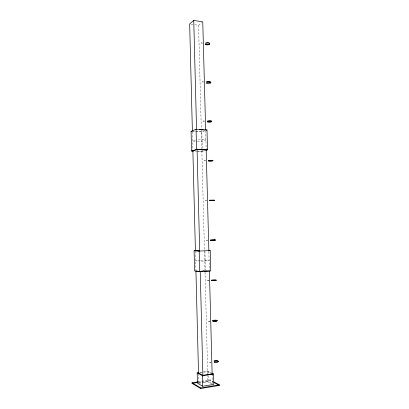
<?xml version="1.0" encoding="UTF-8"?>
<svg xmlns="http://www.w3.org/2000/svg" width="409" height="409" viewBox="0 0 409 409"><rect width="100%" height="100%" fill="white"/><g stroke="black" fill="none" stroke-linecap="round" stroke-linejoin="round"><path stroke-width="0.31" stroke-dasharray="2.04 1.53" d="M195.006 24.75L198.569 25.292L201.831 22.613M204.572 130.445L201.356 131.734L193.585 131.279M192.337 131.396L201.826 131.954L205.262 130.583M195.62 139.944L192.634 141.064L196.826 141.274M203.483 150.793L201.872 151.315L195.282 151.044M196.637 151.253L202.337 151.488L204.638 150.747M198.324 382.395L210.216 380.482L213.432 382.231M198.646 382.993L201.683 382.502M202.291 382.4L208.37 381.418L212.706 383.806M198.779 383.289L203.038 382.599M203.651 382.497L207.91 381.807L211.913 384.025M198.309 381.781L210.195 379.874L212.879 381.326M199.597 372.512L208.104 371.214L211.346 372.88M200.344 372.696L207.644 371.582L211.013 373.32M209.551 362.308L211.192 362.072M209.577 362.527L210.839 362.343M208.472 321.326L210.103 321.152M210.39 321.336L208.524 321.408M207.399 280.651L209.301 280.513M207.419 280.865L209.311 280.727M201.836 270.461L207.22 270.467M203.176 270.461L204.991 270.344M199.899 260.589L195.676 260.819L198.728 261.131M200.502 260.553L204.725 260.323L209.122 260.748L200.563 261.223M206.33 240.282L207.598 240.231M206.356 240.487L207.614 240.441M205.292 200.206L206.545 200.206M205.277 200.415L206.54 200.41M204.244 160.43L205.492 160.471M204.229 160.64L205.487 160.681M197.424 141.304L201.611 141.514L205.911 139.965L197.424 139.525M203.201 120.946L204.444 121.033M203.186 121.156L204.439 121.243M202.164 81.754L203.406 81.882M202.153 81.964L203.401 82.091M201.136 42.848L202.373 43.017M201.105 43.057L202.353 43.226M190.855 24.121L194.413 24.663M205.661 130.64L206.177 149.924M208.887 251.852L209.393 270.937M212.133 373.898L212.394 383.688M210.195 379.874L210.216 380.482M201.826 131.954L202.337 151.488M204.96 251.504L205.456 270.231M208.104 371.214L208.207 375.043M208.222 375.682L208.37 381.418M198.569 25.292L201.279 128.743M201.294 129.382L207.706 373.99M207.721 374.588L207.91 381.807M192.404 131.841L192.864 149.985M195.43 251.264L195.916 270.385M198.534 373.581L198.764 382.681"/><path stroke-width="0.61" d="M214.168 200.246L209.705 200.349L214.163 200.159M209.684 200.553L214.372 200.241L209.633 200.144M205.64 129.75L202.767 21.851L193.748 20.45L189.664 23.942L192.378 130.88M214.193 362.2C220.282 363.095 219.531 359.598 213.979 360.932M193.472 151.126L191.57 151.044L191.075 131.325L196.064 129.239L206.985 129.898L207.516 149.822L205.788 150.379M218.125 361.75C219.224 360.661 215.088 360.876 214.224 361.101M205.839 130.353L206.985 129.898M210.384 82.802C212 81.621 207.389 81.728 206.499 82.117M217.961 361.807L214.209 361.98M191.57 151.044L196.581 149.357L207.516 149.822M192.884 150.947L197.077 149.536L206.177 149.924M205.604 43.017C212.046 41.483 210.4 46.304 205.113 44.509M205.461 43.282C210.921 41.79 211.146 45.552 205.548 44.433M210.41 82.792L206.555 82.981M206.535 83.191L210.292 83.047M210.267 83.058C212.915 81.662 207.409 81.258 206.463 81.912M207.511 121.033C213.258 119.863 213.437 122.818 207.578 122.025M207.552 121.238C213.094 120.404 213.283 122.296 207.598 121.816M212.7 320.375C218.856 319.245 218.866 322.067 212.706 321.223M212.736 320.584C218.871 319.818 218.815 321.51 212.726 321.009M192.051 382.788L200.696 387.911L219.316 384.813L219.336 385.442L200.712 388.55L192.066 383.402L192.051 382.788L197.685 381.883M198.385 372.701L197.169 372.885L197.429 383.187L202.675 386.239L213.789 384.404L213.508 373.99L211.888 373.156M192.066 383.402L197.7 382.497M197.169 372.885L202.404 375.723L213.508 373.99M212.133 373.898L202.89 375.334L198.518 372.977M208.57 160.44C214.352 159.628 214.541 161.601 208.626 161.146M208.605 160.65L213.109 160.717L208.646 160.941M211.617 280.068C217.762 279.373 217.741 281.024 211.617 280.635M211.657 280.277L216.366 280.18L211.637 280.426M202.665 271.371L200.216 271.53L195.931 270.922M203.887 271.295L208.784 270.978M198.549 250.548L194.086 250.753L194.597 270.916L199.725 271.648L210.753 270.942L210.211 250.564L209.035 250.497M210.548 240.063L215.461 240.063L210.712 240.349M210.584 240.267L215.333 239.981L212.598 240.195M194.086 250.753L199.198 251.075L210.211 250.564M212.7 240.109L210.558 240.144M191.075 131.325L192.337 131.396M199.587 129.653L203.222 129.873M195.42 250.737L199.689 251.003M213.953 381.909L219.316 384.813M213.968 382.522L219.336 385.442M206.162 149.5L208.871 251.213M209.393 270.942L212.159 374.746M193.748 20.45L196.555 129.31M197.061 149.055L199.689 251.054M200.216 271.479L202.915 376.244M196.064 129.239L196.581 149.357M199.198 251.075L199.725 271.648M202.404 375.723L202.675 386.239M200.696 387.911L200.712 388.55M192.879 150.619L195.415 250.625M195.931 271.024L198.539 373.719"/></g></svg>
